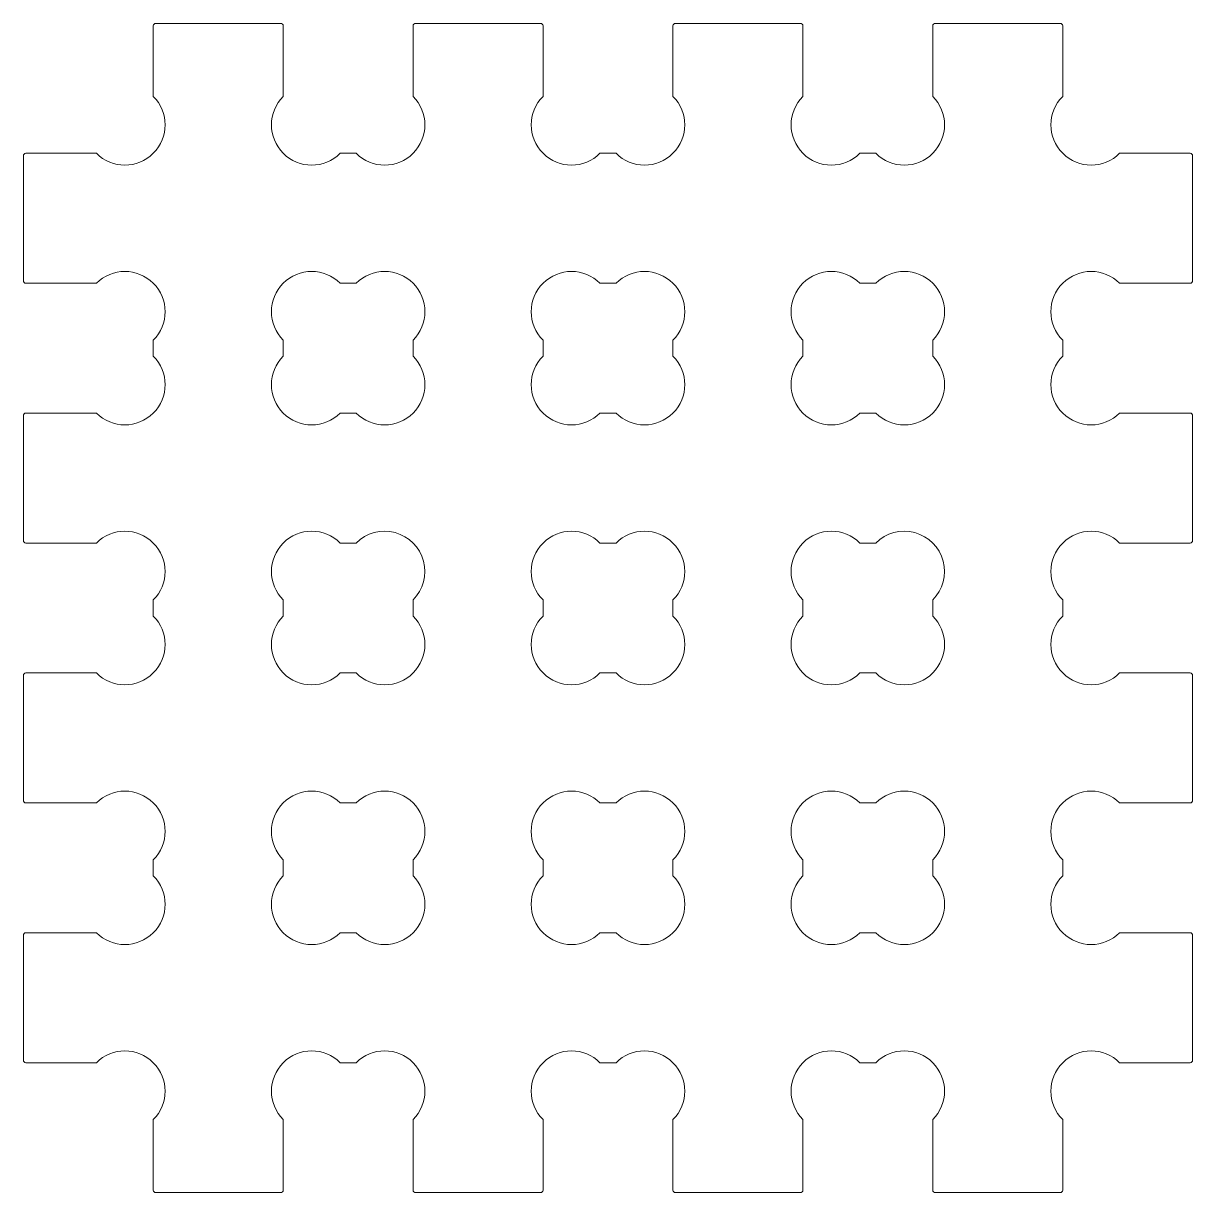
# Model space of a CAD drawing. Extents: x -22.5 to 22.5, y -22.5 to 22.5.
import ezdxf

# ---------------------------------------------------------------- set-up
doc = ezdxf.new("R2010")
doc.units = 0
doc.layers.get('0').update_dxf_attribs({"lineweight": 0})
doc.layers.add('holes', color=1, linetype='Continuous', lineweight=0)

msp = doc.modelspace()

# ---------------------------------------------------------------- linework, layer by layer
at = {"flags": 128}
msp.add_lwpolyline([(17.5, 22.4, 0.414214), (17.4, 22.5), (12.6, 22.5, 0.414214), (12.5, 22.4), (12.5, 19.692, -1), (10.308, 17.5), (9.692, 17.5, -1), (7.5, 19.692), (7.5, 22.4, 0.414214), (7.4, 22.5), (2.6, 22.5, 0.414214), (2.5, 22.4), (2.5, 19.692, -1), (0.308, 17.5), (-0.308, 17.5, -1), (-2.5, 19.692), (-2.5, 22.4, 0.414214), (-2.6, 22.5), (-7.4, 22.5, 0.414214), (-7.5, 22.4), (-7.5, 19.692, -1), (-9.692, 17.5), (-10.308, 17.5, -1), (-12.5, 19.692), (-12.5, 22.4, 0.414214), (-12.6, 22.5), (-17.4, 22.5, 0.414214), (-17.5, 22.4), (-17.5, 19.692, -1), (-19.692, 17.5), (-22.4, 17.5, 0.414214), (-22.5, 17.4), (-22.5, 12.6, 0.414214), (-22.4, 12.5), (-19.692, 12.5, -1), (-17.5, 10.308), (-17.5, 9.692, -1), (-19.692, 7.5), (-22.4, 7.5, 0.414214), (-22.5, 7.4), (-22.5, 2.6, 0.414214), (-22.4, 2.5), (-19.692, 2.5, -1), (-17.5, 0.308), (-17.5, -0.308, -1), (-19.692, -2.5), (-22.4, -2.5, 0.414214), (-22.5, -2.6), (-22.5, -7.4, 0.414214), (-22.4, -7.5), (-19.692, -7.5, -1), (-17.5, -9.692), (-17.5, -10.308, -1), (-19.692, -12.5), (-22.4, -12.5, 0.414214), (-22.5, -12.6), (-22.5, -17.4, 0.414214), (-22.4, -17.5), (-19.692, -17.5, -1), (-17.5, -19.692), (-17.5, -22.4, 0.414214), (-17.4, -22.5), (-12.6, -22.5, 0.414214), (-12.5, -22.4), (-12.5, -19.692, -1), (-10.308, -17.5), (-9.692, -17.5, -1), (-7.5, -19.692), (-7.5, -22.4, 0.414214), (-7.4, -22.5), (-2.6, -22.5, 0.414214), (-2.5, -22.4), (-2.5, -19.692, -1), (-0.308, -17.5), (0.308, -17.5, -1), (2.5, -19.692), (2.5, -22.4, 0.414214), (2.6, -22.5), (7.4, -22.5, 0.414214), (7.5, -22.4), (7.5, -19.692, -1), (9.692, -17.5), (10.308, -17.5, -1), (12.5, -19.692), (12.5, -22.4, 0.414214), (12.6, -22.5), (17.4, -22.5, 0.414214), (17.5, -22.4), (17.5, -19.692, -1), (19.692, -17.5), (22.4, -17.5, 0.414214), (22.5, -17.4), (22.5, -12.6, 0.414214), (22.4, -12.5), (19.692, -12.5, -1), (17.5, -10.308), (17.5, -9.692, -1), (19.692, -7.5), (22.4, -7.5, 0.414214), (22.5, -7.4), (22.5, -2.6, 0.414214), (22.4, -2.5), (19.692, -2.5, -1), (17.5, -0.308), (17.5, 0.308, -1), (19.692, 2.5), (22.4, 2.5, 0.414214), (22.5, 2.6), (22.5, 7.4, 0.414214), (22.4, 7.5), (19.692, 7.5, -1), (17.5, 9.692), (17.5, 10.308, -1), (19.692, 12.5), (22.4, 12.5, 0.414214), (22.5, 12.6), (22.5, 17.4, 0.414214), (22.4, 17.5), (19.692, 17.5, -1), (17.5, 19.692), (17.5, 22.4)], format="xyb", dxfattribs=at)
at = {"layer": 'holes', "flags": 128}
for points in [[(-12.5, 9.692, 1), (-10.308, 7.5), (-9.692, 7.5, 1), (-7.5, 9.692), (-7.5, 10.308, 1), (-9.692, 12.5), (-10.308, 12.5, 1), (-12.5, 10.308), (-12.5, 9.692)], [(-2.5, 9.692, 1), (-0.308, 7.5), (0.308, 7.5, 1), (2.5, 9.692), (2.5, 10.308, 1), (0.308, 12.5), (-0.308, 12.5, 1), (-2.5, 10.308), (-2.5, 9.692)], [(7.5, 9.692, 1), (9.692, 7.5), (10.308, 7.5, 1), (12.5, 9.692), (12.5, 10.308, 1), (10.308, 12.5), (9.692, 12.5, 1), (7.5, 10.308), (7.5, 9.692)], [(-12.5, -0.308, 1), (-10.308, -2.5), (-9.692, -2.5, 1), (-7.5, -0.308), (-7.5, 0.308, 1), (-9.692, 2.5), (-10.308, 2.5, 1), (-12.5, 0.308), (-12.5, -0.308)], [(-2.5, -0.308, 1), (-0.308, -2.5), (0.308, -2.5, 1), (2.5, -0.308), (2.5, 0.308, 1), (0.308, 2.5), (-0.308, 2.5, 1), (-2.5, 0.308), (-2.5, -0.308)], [(7.5, -0.308, 1), (9.692, -2.5), (10.308, -2.5, 1), (12.5, -0.308), (12.5, 0.308, 1), (10.308, 2.5), (9.692, 2.5, 1), (7.5, 0.308), (7.5, -0.308)], [(-12.5, -10.308, 1), (-10.308, -12.5), (-9.692, -12.5, 1), (-7.5, -10.308), (-7.5, -9.692, 1), (-9.692, -7.5), (-10.308, -7.5, 1), (-12.5, -9.692), (-12.5, -10.308)], [(-2.5, -10.308, 1), (-0.308, -12.5), (0.308, -12.5, 1), (2.5, -10.308), (2.5, -9.692, 1), (0.308, -7.5), (-0.308, -7.5, 1), (-2.5, -9.692), (-2.5, -10.308)], [(7.5, -10.308, 1), (9.692, -12.5), (10.308, -12.5, 1), (12.5, -10.308), (12.5, -9.692, 1), (10.308, -7.5), (9.692, -7.5, 1), (7.5, -9.692), (7.5, -10.308)]]:
    msp.add_lwpolyline(points, format="xyb", dxfattribs=at)

doc.saveas('drawing.dxf')
